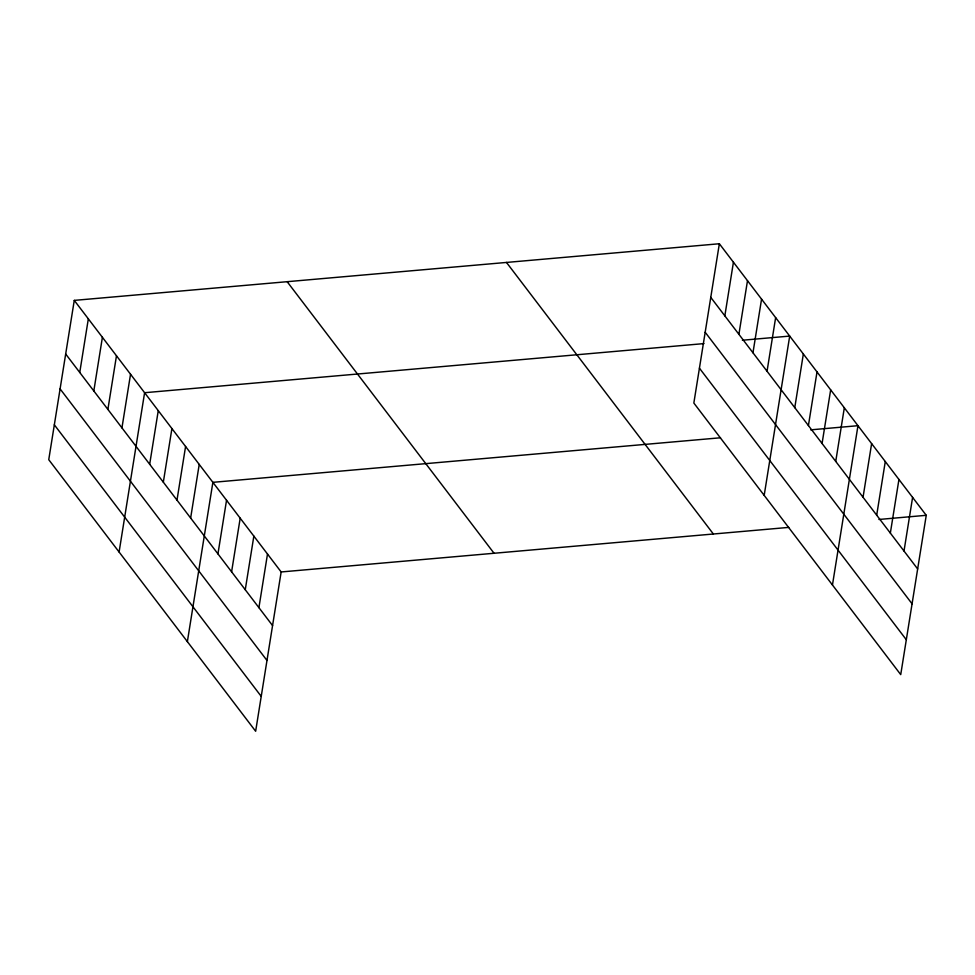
<?xml version="1.0" encoding="UTF-8"?>
<svg xmlns="http://www.w3.org/2000/svg" width="975" height="975" viewBox="0 0 975 975"><rect width="100%" height="100%" fill="white"/><g stroke="black" fill="none" stroke-linecap="round" stroke-linejoin="round"><path stroke-width="1.46" d="M74.271 300.385L48.75 459.688L255.645 731.25L281.153 571.959L74.271 300.385L719.355 243.75L926.25 515.312L900.729 674.615L693.847 403.041L719.355 243.75M79.743 372.474L88.335 318.849M93.819 390.951L102.399 337.313M107.884 409.415L116.476 355.79M121.948 427.879L130.54 374.254M119.096 552.021L144.605 392.718L703.962 343.602M149.675 464.271L158.267 410.646M163.325 482.198L171.917 428.561M176.987 500.114L185.579 446.489M190.637 518.042L199.229 464.417M187.371 641.635L212.879 482.332L720.488 437.775M217.949 553.885L226.541 500.26M231.599 571.813L240.191 518.188M245.261 589.729L253.853 536.104M258.911 607.657L267.503 554.032M724.839 315.839L733.432 262.214M738.904 334.303L747.496 280.678M752.968 352.779L761.56 299.142M767.045 371.243L775.637 317.618M764.181 495.385L789.701 336.082L742.389 340.238M794.771 407.635L803.351 353.998M808.421 425.551L817.013 371.926M822.071 443.479L830.663 389.854M835.733 461.407L844.326 407.769M832.455 585L857.976 425.697L810.664 429.853M863.046 497.25L871.626 443.625M876.696 515.178L885.288 461.541M890.346 533.093L898.938 479.468M904.008 551.021L912.6 497.396M281.153 571.959L788.763 527.39M878.938 519.468L926.25 515.312M710.763 297.375L917.658 568.949M705.181 332.243L912.076 603.817M699.428 368.172L906.323 639.746M506.476 262.433L713.371 534.008M287.15 281.69L494.045 553.264M65.678 354.01L272.573 625.584M60.084 388.879L266.979 660.453M54.332 424.808L261.227 696.382"/></g></svg>
